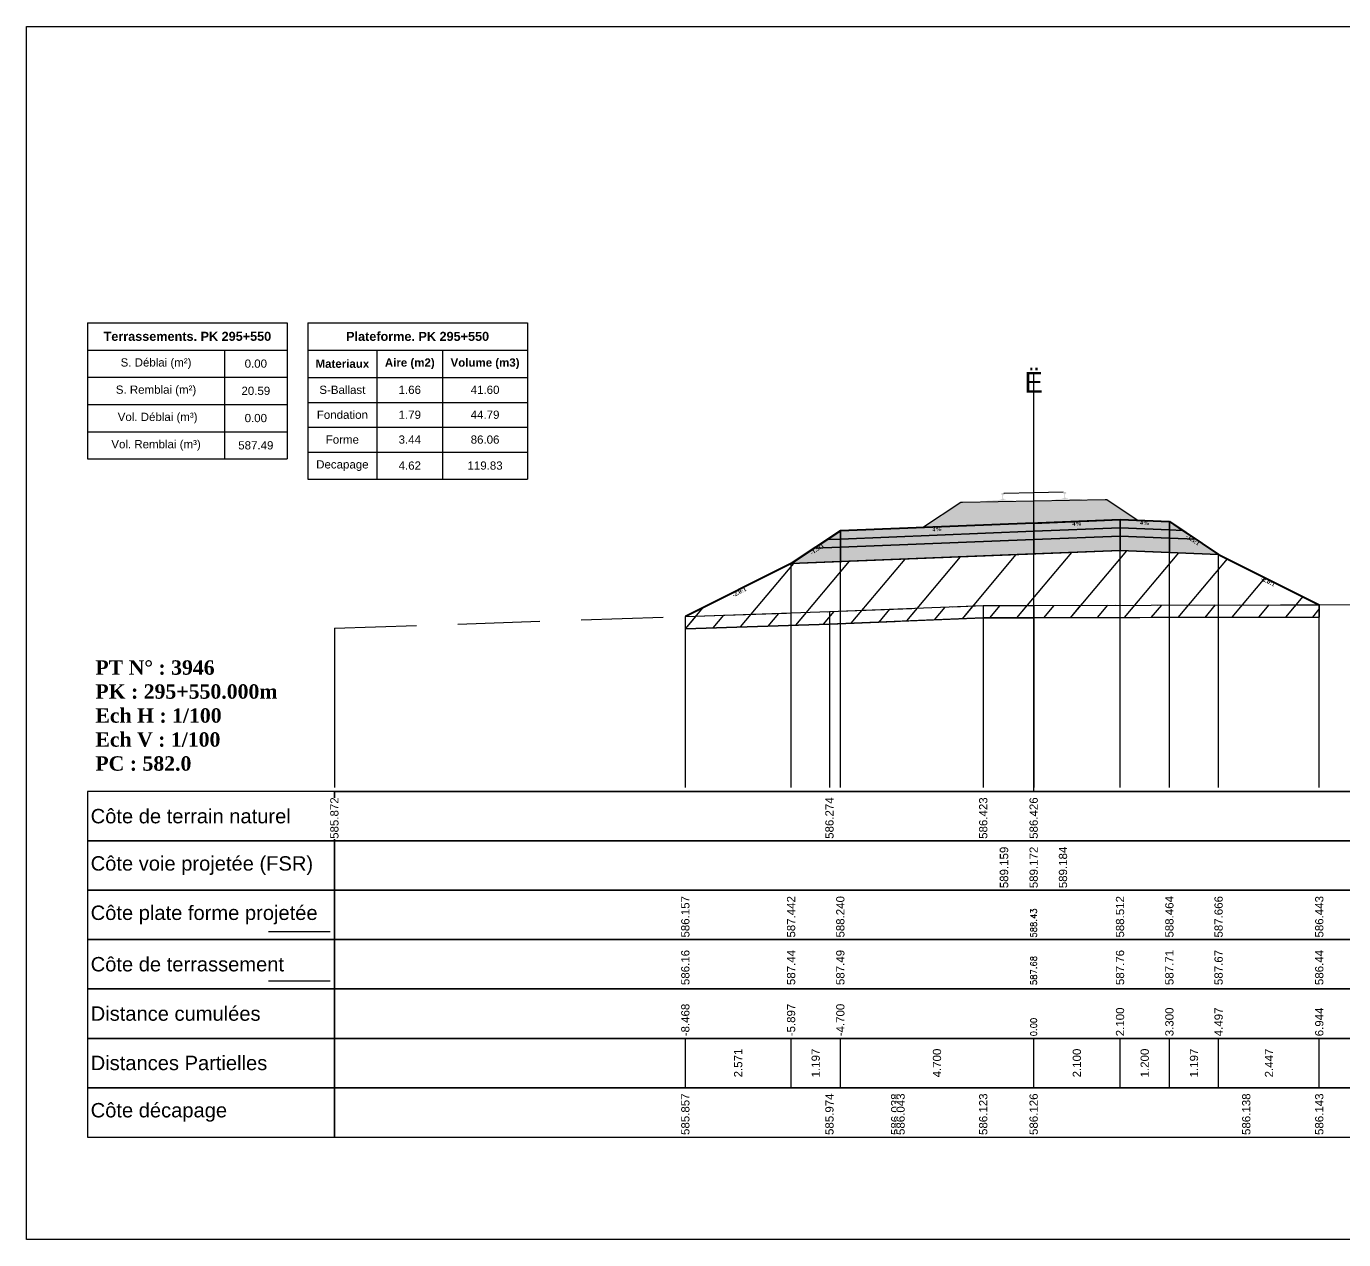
# Model space of a CAD drawing. Header units: millimetres. Extents: x 2762 to 3076, y 916 to 3305.
# Drawn here: x 2873.89 to 2905.92, y 2775.79 to 2805.29 of the extents above; entities that cross this region are included whole.
import ezdxf

# ---------------------------------------------------------------- set-up
doc = ezdxf.new("R2010")
doc.units = ezdxf.units.MM
doc.header["$LTSCALE"] = 2
doc.linetypes.add('CACHE', pattern=[9.525, 6.35, -3.175])
doc.linetypes.add('DASHED', pattern=[0.75, 0.5, -0.25])
for name, color, linetype in [('C-ANNO-TABL', 1, 'Continuous'), ('C-ANNO-TABL-TEXT', 150, 'Continuous'), ('C-ANNO-TABL-TITL', 150, 'Continuous'), ('C-ANNO-TABL-TTBL', 5, 'Continuous'), ('C-ROAD-CORR', 5, 'Continuous'), ('C-ROAD-SCTN', 7, 'Continuous')]:
    doc.layers.add(name, color=color, linetype=linetype)
doc.styles.add('ARIAL', font='arial.ttf')
doc.styles.add('C3D_Etiquette', font='romans.shx')
doc.styles.add('C3D_Profil_Travers', font='romans.shx')
doc.styles.get("Standard").update_dxf_attribs({"font": 'arial.ttf'})

msp = doc.modelspace()

# ---------------------------------------------------------------- hatches: boundary and pattern name
at = {"linetype": 'Continuous', "lineweight": -3}
msp.add_hatch(color=254, dxfattribs=at).paths.add_polyline_path([(2897.169, 2793.551), (2897.166, 2793.736), (2897.28, 2793.759), (2897.628, 2793.765), (2897.628, 2793.77), (2897.554, 2793.769), (2897.554, 2793.779), (2897.555, 2793.78), (2897.556, 2793.781), (2897.558, 2793.781), (2897.578, 2793.783), (2897.581, 2793.783), (2897.584, 2793.785), (2897.612, 2793.796), (2897.614, 2793.797), (2897.615, 2793.798), (2897.616, 2793.8), (2897.617, 2793.804), (2897.618, 2793.811), (2897.619, 2793.82), (2897.62, 2793.831), (2897.62, 2793.854), (2897.619, 2793.87), (2897.618, 2793.877), (2897.617, 2793.883), (2897.616, 2793.887), (2897.616, 2793.889), (2897.615, 2793.892), (2897.614, 2793.894), (2897.613, 2793.895), (2897.612, 2793.897), (2897.61, 2793.897), (2897.595, 2793.903), (2897.592, 2793.904), (2897.592, 2793.905), (2897.591, 2793.907), (2897.591, 2793.909), (2897.591, 2793.927), (2897.591, 2793.932), (2897.592, 2793.934), (2897.594, 2793.936), (2897.596, 2793.938), (2897.599, 2793.939), (2897.6, 2793.94), (2897.604, 2793.941), (2897.608, 2793.941), (2897.611, 2793.942), (2897.615, 2793.942), (2897.62, 2793.942), (2897.623, 2793.942), (2897.626, 2793.942), (2897.63, 2793.942), (2897.633, 2793.942), (2897.637, 2793.942), (2897.642, 2793.942), (2897.645, 2793.942), (2897.649, 2793.941), (2897.653, 2793.941), (2897.654, 2793.94), (2897.656, 2793.939), (2897.659, 2793.937), (2897.661, 2793.935), (2897.662, 2793.933), (2897.663, 2793.929), (2897.663, 2793.911), (2897.663, 2793.908), (2897.662, 2793.906), (2897.662, 2793.906), (2897.659, 2793.904), (2897.644, 2793.898), (2897.643, 2793.897), (2897.641, 2793.896), (2897.64, 2793.894), (2897.64, 2793.893), (2897.639, 2793.889), (2897.638, 2793.887), (2897.638, 2793.883), (2897.637, 2793.877), (2897.637, 2793.87), (2897.636, 2793.855), (2897.637, 2793.831), (2897.638, 2793.82), (2897.639, 2793.811), (2897.641, 2793.804), (2897.642, 2793.8), (2897.642, 2793.799), (2897.644, 2793.798), (2897.646, 2793.796), (2897.674, 2793.786), (2897.677, 2793.785), (2897.681, 2793.785), (2897.701, 2793.784), (2897.702, 2793.783), (2897.703, 2793.782), (2897.704, 2793.781), (2897.704, 2793.772), (2897.63, 2793.77), (2897.63, 2793.765), (2897.834, 2793.768), (2897.966, 2793.74), (2898.8, 2793.754), (2898.931, 2793.788), (2899.135, 2793.791), (2899.135, 2793.797), (2899.061, 2793.795), (2899.061, 2793.805), (2899.062, 2793.806), (2899.063, 2793.807), (2899.064, 2793.807), (2899.084, 2793.809), (2899.088, 2793.81), (2899.091, 2793.811), (2899.119, 2793.822), (2899.121, 2793.823), (2899.122, 2793.825), (2899.123, 2793.826), (2899.124, 2793.83), (2899.125, 2793.837), (2899.126, 2793.846), (2899.127, 2793.857), (2899.126, 2793.881), (2899.125, 2793.896), (2899.125, 2793.903), (2899.124, 2793.909), (2899.123, 2793.913), (2899.123, 2793.915), (2899.122, 2793.919), (2899.121, 2793.92), (2899.12, 2793.922), (2899.118, 2793.923), (2899.117, 2793.924), (2899.102, 2793.929), (2899.099, 2793.931), (2899.098, 2793.931), (2899.098, 2793.933), (2899.098, 2793.936), (2899.097, 2793.954), (2899.098, 2793.958), (2899.099, 2793.96), (2899.101, 2793.963), (2899.103, 2793.964), (2899.106, 2793.966), (2899.107, 2793.966), (2899.11, 2793.967), (2899.114, 2793.967), (2899.118, 2793.968), (2899.122, 2793.968), (2899.127, 2793.968), (2899.13, 2793.968), (2899.133, 2793.969), (2899.136, 2793.969), (2899.14, 2793.969), (2899.144, 2793.969), (2899.149, 2793.968), (2899.152, 2793.968), (2899.156, 2793.968), (2899.16, 2793.967), (2899.161, 2793.967), (2899.163, 2793.965), (2899.165, 2793.964), (2899.168, 2793.962), (2899.169, 2793.959), (2899.169, 2793.955), (2899.17, 2793.937), (2899.17, 2793.934), (2899.169, 2793.933), (2899.169, 2793.932), (2899.166, 2793.93), (2899.151, 2793.924), (2899.149, 2793.924), (2899.148, 2793.922), (2899.147, 2793.921), (2899.146, 2793.919), (2899.146, 2793.916), (2899.145, 2793.914), (2899.144, 2793.909), (2899.144, 2793.903), (2899.143, 2793.897), (2899.143, 2793.881), (2899.143, 2793.857), (2899.145, 2793.847), (2899.146, 2793.838), (2899.147, 2793.831), (2899.148, 2793.826), (2899.149, 2793.825), (2899.15, 2793.824), (2899.153, 2793.823), (2899.181, 2793.813), (2899.184, 2793.811), (2899.187, 2793.811), (2899.207, 2793.81), (2899.209, 2793.809), (2899.21, 2793.809), (2899.211, 2793.808), (2899.211, 2793.798), (2899.137, 2793.797), (2899.137, 2793.791), (2899.485, 2793.797), (2899.6, 2793.778), (2899.604, 2793.593)])
h = msp.add_hatch(dxfattribs=at)
h.set_pattern_fill('GRAVEL', color=252, scale=0.009, style=0)
h.set_pattern_definition([(228.0128, (2895.843941, 2793.332514), (-1.8288, -2.0574), [0.030755, -3.0447435]), (184.96974, (2895.823367, 2793.309654), (2.743199999, 0.228600013), [0.0527764, -5.2248644]), (132.51045, (2895.77079, 2793.305082), (2.286, -2.5146), [0.0372133, -3.684125]), (267.2737, (2895.681635, 2793.247932), (0.2286, 4.572), [0.0480604, -4.7579794]), (292.83365, (2895.679349, 2793.199926), (-1.143, 2.7432), [0.047127, -4.6655827]), (357.2737, (2895.697637, 2793.156492), (-4.572, 0.2286), [0.0480604, -4.7579794]), (37.69424, (2895.7456434, 2793.154206), (-2.9718, -2.286), [0.0635574, -6.2921804]), (72.25533, (2895.795935, 2793.193068), (1.6002, 5.0292), [0.0600048, -5.940473]), (121.42957, (2895.814223, 2793.250218), (-1.8288, 2.9718), [0.048223, -4.774099]), (175.23636, (2895.789077, 2793.291366), (2.5146, -0.2286), [0.055054, -2.697654]), (222.39744, (2895.7342134, 2793.295938), (-2.7432, -2.5146), [0.071197, -7.0485095]), (138.81407, (2895.90795, 2793.245646), (-1.6002, 1.3716), [0.0243004, -2.405751]), (171.46923, (2895.889661, 2793.261648), (2.9718, -0.4572), [0.0462314, -4.5769175]), (225, (2895.84394, 2793.2685), (-3e-17, -0.2286), [0.032329, -0.29096]), (203.1986, (2895.82794, 2793.295938), (1.143, 0.4572), [0.01741, -1.723556]), (291.8014, (2895.811937, 2793.28908), (-0.2286, 0.6858), [0.024621, -1.206428]), (30.9638, (2895.82108, 2793.26622), (0.6858, 0.4572), [0.039989, -1.292967]), (161.565, (2895.85537, 2793.286794), (0.4572, -0.2286), [0.028916, -0.693981]), (16.38954, (2895.67935, 2793.28908), (2.286, 0.6858), [0.040508, -4.0102944]), (70.34618, (2895.718211, 2793.30051), (-0.9144, -2.5146), [0.033984, -3.3643994]), (293.1986, (2895.85537, 2793.332514), (-0.4572, 1.143), [0.034819, -1.7061465]), (343.61046, (2895.869087, 2793.30051), (-2.286, 0.6858), [0.040508, -4.0102944]), (339.44395, (2895.67935, 2793.147348), (-1.143, 0.4572), [0.039063, -1.914096]), (294.77514, (2895.715925, 2793.133632), (-1.143, 2.5146), [0.0327305, -3.2403234]), (66.8014, (2895.857657, 2793.103914), (0.4572, 1.143), [0.034819, -1.7061465]), (17.35402, (2895.871373, 2793.135918), (-2.9718, -0.9144), [0.0383204, -3.793714]), (69.44395, (2895.745643, 2793.103914), (-0.4572, -1.143), [0.0195316, -1.933628]), (101.3099, (2895.84394, 2793.103914), (-0.2286, 0.9144), [0.011656, -1.1539795]), (165.9638, (2895.841655, 2793.115344), (0.6858, -0.2286), [0.047127, -0.895415]), (186.009, (2895.795935, 2793.126774), (2.286, 0.2286), [0.043674, -4.323723]), (303.69, (2895.82108, 2793.245646), (-0.2286, 0.4572), [0.032969, -0.79126]), (353.15723, (2895.839369, 2793.218214), (3.8862, -0.4572), [0.05756, -5.698441]), (60.9454, (2895.89652, 2793.211356), (-0.9144, -1.6002), [0.023536, -2.330045]), (90, (2895.90795, 2793.23193), (-0.2286, 0.2286), [0.013716, -0.214884]), (120.25644, (2895.791363, 2793.133632), (0.9144, -1.6002), [0.031758, -3.1440547]), (48.0128, (2895.775361, 2793.161064), (1.8288, 2.0574), [0.06151, -3.0139886]), (0, (2895.8165, 2793.20678), (0.2286, 0.2286), [0.059436, -0.169164]), (325.30485, (2895.875945, 2793.206784), (2.286, -1.6002), [0.036145, -3.5783385]), (254.0546, (2895.905663, 2793.18621), (-0.2286, -0.9144), [0.033285, -1.6309485]), (207.64598, (2895.896519, 2793.154206), (-4.3434, -2.286), [0.054193, -5.365122]), (175.42608, (2895.848513, 2793.12906), (-2.9718, 0.2286), [0.0573327, -5.675926])])
h.paths.add_polyline_path([(2895.679, 2793.104), (2896.608, 2793.723), (2896.652, 2793.723), (2900.114, 2793.784), (2900.158, 2793.784), (2900.916, 2793.278), (2900.48, 2793.296)])
h = msp.add_hatch(color=11, dxfattribs=at)
h.paths.add_polyline_path([(2901.68, 2793.048), (2901.68, 2793.248), (2901.999, 2793.035)])
h.paths.add_polyline_path([(2900.48, 2793.096), (2900.48, 2793.296), (2901.68, 2793.248), (2901.68, 2793.048)])
h.paths.add_polyline_path([(2898.38, 2793.012), (2898.38, 2793.212), (2900.48, 2793.296), (2900.48, 2793.096)])
h.paths.add_polyline_path([(2893.68, 2792.824), (2893.68, 2793.024), (2898.38, 2793.212), (2898.38, 2793.012)])
h.paths.add_polyline_path([(2893.36, 2792.811), (2893.68, 2793.024), (2893.68, 2792.824)])
h = msp.add_hatch(color=30, dxfattribs=at)
h.paths.add_polyline_path([(2901.68, 2792.848), (2901.68, 2793.048), (2901.999, 2793.035), (2902.318, 2792.822)])
h.paths.add_polyline_path([(2900.48, 2792.896), (2900.48, 2793.096), (2901.68, 2793.048), (2901.68, 2792.848)])
h.paths.add_polyline_path([(2898.38, 2792.812), (2898.38, 2793.012), (2900.48, 2793.096), (2900.48, 2792.896)])
h.paths.add_polyline_path([(2893.68, 2792.624), (2893.68, 2792.824), (2898.38, 2793.012), (2898.38, 2792.812)])
h.paths.add_polyline_path([(2893.041, 2792.598), (2893.36, 2792.811), (2893.68, 2792.824), (2893.68, 2792.624)])
h = msp.add_hatch(color=83, dxfattribs=at)
h.paths.add_polyline_path([(2901.68, 2792.498), (2901.68, 2792.848), (2902.318, 2792.822), (2902.876, 2792.45)])
h.paths.add_polyline_path([(2900.48, 2792.546), (2900.48, 2792.896), (2901.68, 2792.848), (2901.68, 2792.498)])
h.paths.add_polyline_path([(2898.38, 2792.462), (2898.38, 2792.812), (2900.48, 2792.896), (2900.48, 2792.546)])
h.paths.add_polyline_path([(2893.68, 2792.274), (2893.68, 2792.624), (2898.38, 2792.812), (2898.38, 2792.462)])
h.paths.add_polyline_path([(2892.483, 2792.226), (2893.041, 2792.598), (2893.68, 2792.624), (2893.68, 2792.274)])
h = msp.add_hatch(dxfattribs=at)
h.set_pattern_fill('_U', color=3, angle=50, style=0, pattern_type=0)
h.set_pattern_definition([(50, (2889.9121, 2790.6407), (-0.766044, 0.64279), [])])
h.paths.add_polyline_path([(2889.912, 2790.641), (2889.912, 2790.941), (2892.483, 2792.226), (2900.48, 2792.546), (2902.876, 2792.45), (2905.324, 2791.226), (2905.324, 2790.926), (2897.154, 2790.907), (2893.416, 2790.758)])
h = msp.add_hatch(dxfattribs=at)
h.set_pattern_fill('_U', color=150, scale=0.5, angle=50, style=0, pattern_type=0)
h.set_pattern_definition([(50, (2889.91207, 2790.64067), (-0.383022, 0.321394), [])])
h.paths.add_polyline_path([(2889.912, 2790.641), (2889.912, 2790.941), (2893.416, 2791.058), (2897.154, 2791.207), (2905.324, 2791.226), (2905.324, 2790.926), (2897.154, 2790.907), (2893.416, 2790.758)])

# ---------------------------------------------------------------- linework, layer by layer
at = {"color": 7, "linetype": 'Continuous', "lineweight": -3}
for p, q in [((2898.38, 2786.684), (2898.38, 2796.884)), ((2881.379, 2786.684), (2915.381, 2786.684)), ((2889.912, 2779.484), (2889.912, 2780.684)), ((2892.483, 2779.484), (2892.483, 2780.684)), ((2892.483, 2779.484), (2892.483, 2780.684)), ((2893.68, 2779.484), (2893.68, 2780.684)), ((2893.68, 2779.484), (2893.68, 2780.684)), ((2898.38, 2779.484), (2898.38, 2780.684)), ((2898.38, 2779.484), (2898.38, 2780.684)), ((2900.48, 2779.484), (2900.48, 2780.684)), ((2900.48, 2779.484), (2900.48, 2780.684)), ((2901.68, 2779.484), (2901.68, 2780.684)), ((2901.68, 2779.484), (2901.68, 2780.684)), ((2902.876, 2779.484), (2902.876, 2780.684)), ((2902.876, 2779.484), (2902.876, 2780.684)), ((2905.324, 2779.484), (2905.324, 2780.684))]:
    msp.add_line(p, q, dxfattribs=at)
at = {"color": 251, "linetype": 'Continuous', "lineweight": -3}
for p, q in [((2895.679, 2793.104), (2896.608, 2793.723)), ((2896.608, 2793.723), (2896.652, 2793.723)), ((2896.652, 2793.723), (2900.114, 2793.784)), ((2900.114, 2793.784), (2900.158, 2793.784)), ((2900.158, 2793.784), (2900.916, 2793.278)), ((2900.48, 2793.296), (2895.679, 2793.104)), ((2898.38, 2793.212), (2900.48, 2793.296)), ((2900.916, 2793.278), (2900.48, 2793.296)), ((2900.48, 2793.096), (2900.48, 2793.296)), ((2900.48, 2793.296), (2901.68, 2793.248)), ((2900.48, 2793.296), (2900.48, 2793.096)), ((2893.36, 2792.811), (2893.68, 2793.024)), ((2893.68, 2793.024), (2898.38, 2793.212)), ((2893.68, 2792.824), (2893.68, 2793.024)), ((2893.68, 2793.024), (2893.68, 2792.824)), ((2898.38, 2793.012), (2893.68, 2792.824)), ((2898.38, 2793.012), (2898.38, 2793.212)), ((2898.38, 2793.212), (2898.38, 2793.012)), ((2900.48, 2793.096), (2898.38, 2793.012)), ((2901.68, 2793.048), (2900.48, 2793.096)), ((2901.68, 2793.048), (2901.68, 2793.248)), ((2901.68, 2793.248), (2901.999, 2793.035)), ((2901.68, 2793.248), (2901.68, 2793.048)), ((2901.999, 2793.035), (2901.68, 2793.048)), ((2893.68, 2792.824), (2893.36, 2792.811))]:
    msp.add_line(p, q, dxfattribs=at)
at = {"color": 53, "linetype": 'Continuous', "lineweight": -3}
for p, q in [((2893.68, 2792.824), (2898.38, 2793.012)), ((2898.38, 2793.012), (2900.48, 2793.096)), ((2898.38, 2792.812), (2898.38, 2793.012)), ((2898.38, 2793.012), (2898.38, 2792.812)), ((2900.48, 2792.896), (2900.48, 2793.096)), ((2900.48, 2793.096), (2901.68, 2793.048)), ((2900.48, 2793.096), (2900.48, 2792.896)), ((2901.68, 2792.848), (2901.68, 2793.048)), ((2901.68, 2793.048), (2901.999, 2793.035)), ((2901.68, 2793.048), (2901.68, 2792.848)), ((2901.999, 2793.035), (2902.318, 2792.822)), ((2893.041, 2792.598), (2893.36, 2792.811)), ((2893.68, 2792.624), (2893.041, 2792.598)), ((2893.041, 2792.598), (2893.68, 2792.624)), ((2893.36, 2792.811), (2893.68, 2792.824)), ((2893.68, 2792.624), (2893.68, 2792.824)), ((2893.68, 2792.824), (2893.68, 2792.624)), ((2898.38, 2792.812), (2893.68, 2792.624)), ((2893.68, 2792.624), (2898.38, 2792.812)), ((2893.68, 2792.274), (2893.68, 2792.624)), ((2893.68, 2792.624), (2893.68, 2792.274)), ((2900.48, 2792.896), (2898.38, 2792.812)), ((2898.38, 2792.812), (2900.48, 2792.896)), ((2898.38, 2792.462), (2898.38, 2792.812)), ((2898.38, 2792.812), (2898.38, 2792.462)), ((2901.68, 2792.848), (2900.48, 2792.896)), ((2900.48, 2792.546), (2900.48, 2792.896)), ((2900.48, 2792.896), (2901.68, 2792.848)), ((2900.48, 2792.896), (2900.48, 2792.546)), ((2902.318, 2792.822), (2901.68, 2792.848)), ((2901.68, 2792.498), (2901.68, 2792.848)), ((2901.68, 2792.848), (2902.318, 2792.822)), ((2901.68, 2792.848), (2901.68, 2792.498)), ((2902.318, 2792.822), (2902.876, 2792.45)), ((2892.483, 2792.226), (2893.041, 2792.598)), ((2898.38, 2792.462), (2893.68, 2792.274)), ((2900.48, 2792.546), (2898.38, 2792.462)), ((2901.68, 2792.498), (2900.48, 2792.546)), ((2902.876, 2792.45), (2901.68, 2792.498)), ((2893.68, 2792.274), (2892.483, 2792.226))]:
    msp.add_line(p, q, dxfattribs=at)
at = {"color": 253, "linetype": 'Continuous', "lineweight": -3}
for p, q in [((2892.483, 2792.226), (2900.48, 2792.546)), ((2900.48, 2792.546), (2902.876, 2792.45)), ((2902.876, 2792.45), (2905.324, 2791.226)), ((2889.912, 2790.941), (2892.483, 2792.226)), ((2889.912, 2790.941), (2893.416, 2791.058)), ((2893.416, 2791.058), (2897.154, 2791.207)), ((2897.154, 2791.207), (2905.324, 2791.226)), ((2905.324, 2791.226), (2905.324, 2790.926)), ((2905.324, 2791.226), (2905.324, 2790.926)), ((2889.912, 2790.641), (2889.912, 2790.941)), ((2889.912, 2790.641), (2889.912, 2790.941)), ((2893.416, 2790.758), (2889.912, 2790.641)), ((2893.416, 2790.758), (2889.912, 2790.641)), ((2897.154, 2790.907), (2893.416, 2790.758)), ((2897.154, 2790.907), (2893.416, 2790.758)), ((2905.324, 2790.926), (2897.154, 2790.907)), ((2905.324, 2790.926), (2897.154, 2790.907))]:
    msp.add_line(p, q, dxfattribs=at)
at = {"color": 8, "linetype": 'CACHE', "lineweight": -3}
for p, q in [((2898.38, 2786.784), (2898.38, 2792.462)), ((2898.38, 2786.784), (2898.38, 2792.462)), ((2900.48, 2786.784), (2900.48, 2792.546)), ((2901.68, 2786.784), (2901.68, 2792.498)), ((2902.876, 2786.784), (2902.876, 2792.45)), ((2892.483, 2786.784), (2892.483, 2792.226)), ((2893.68, 2786.784), (2893.68, 2792.274)), ((2905.324, 2786.784), (2905.324, 2791.226)), ((2889.912, 2786.784), (2889.912, 2790.941))]:
    msp.add_line(p, q, dxfattribs=at)
at = {"color": 105, "linetype": 'DASHED', "lineweight": -3, "ltscale": 2}
for p, q in [((2881.38, 2790.656), (2893.416, 2791.058)), ((2893.416, 2791.058), (2897.154, 2791.207)), ((2897.154, 2791.207), (2898.38, 2791.21)), ((2898.38, 2791.21), (2911.137, 2791.24))]:
    msp.add_line(p, q, dxfattribs=at)
at = {"color": 98, "linetype": 'CACHE', "lineweight": -3}
for p, q in [((2893.416, 2791.058), (2893.416, 2786.784)), ((2897.154, 2791.207), (2897.154, 2786.784)), ((2898.38, 2791.21), (2898.38, 2786.784)), ((2881.38, 2790.656), (2881.38, 2786.784))]:
    msp.add_line(p, q, dxfattribs=at)
at = {"color": 6, "linetype": 'Continuous', "lineweight": -3}
for p, q in [((2889.912, 2790.641), (2893.416, 2790.758)), ((2893.416, 2790.758), (2895.013, 2790.821)), ((2895.013, 2790.821), (2895.145, 2790.827)), ((2895.145, 2790.827), (2897.154, 2790.907)), ((2897.154, 2790.907), (2898.38, 2790.91)), ((2898.38, 2790.91), (2903.549, 2790.922)), ((2903.549, 2790.922), (2905.324, 2790.926))]:
    msp.add_line(p, q, dxfattribs=at)
at = {"color": 154, "linetype": 'Continuous', "lineweight": -3}
msp.add_line((2879.779, 2783.284), (2881.279, 2783.284), dxfattribs=at)
at = {"color": 1, "linetype": 'Continuous', "lineweight": -3}
msp.add_line((2879.779, 2782.084), (2881.279, 2782.084), dxfattribs=at)
at = {"color": 7, "linetype": 'Continuous', "lineweight": -3}
for points in [[(2881.379, 2785.484), (2881.379, 2786.684), (2875.379, 2786.684), (2875.379, 2785.484)], [(2881.379, 2785.484), (2915.381, 2785.484), (2915.381, 2786.684), (2881.379, 2786.684)], [(2881.379, 2784.284), (2881.379, 2785.484), (2875.379, 2785.484), (2875.379, 2784.284)], [(2881.379, 2784.284), (2915.381, 2784.284), (2915.381, 2785.484), (2881.379, 2785.484)], [(2881.379, 2783.084), (2881.379, 2784.284), (2875.379, 2784.284), (2875.379, 2783.084)], [(2881.379, 2783.084), (2915.381, 2783.084), (2915.381, 2784.284), (2881.379, 2784.284)], [(2881.379, 2781.884), (2881.379, 2783.084), (2875.379, 2783.084), (2875.379, 2781.884)], [(2881.379, 2781.884), (2915.381, 2781.884), (2915.381, 2783.084), (2881.379, 2783.084)], [(2881.379, 2780.684), (2881.379, 2781.884), (2875.379, 2781.884), (2875.379, 2780.684)], [(2881.379, 2780.684), (2915.381, 2780.684), (2915.381, 2781.884), (2881.379, 2781.884)], [(2881.379, 2779.484), (2881.379, 2780.684), (2875.379, 2780.684), (2875.379, 2779.484)], [(2881.379, 2779.484), (2915.381, 2779.484), (2915.381, 2780.684), (2881.379, 2780.684)], [(2881.379, 2778.284), (2881.379, 2779.484), (2875.379, 2779.484), (2875.379, 2778.284)], [(2881.379, 2778.284), (2915.381, 2778.284), (2915.381, 2779.484), (2881.379, 2779.484)]]:
    msp.add_3dface(points, dxfattribs=at)
at = {"layer": 'C-ANNO-TABL', "color": 7, "linetype": 'Continuous', "lineweight": -3}
for p, q in [((2875.379, 2797.419), (2878.707, 2797.419)), ((2878.707, 2797.419), (2880.232, 2797.419)), ((2878.707, 2797.419), (2878.707, 2796.757)), ((2880.732, 2797.416), (2882.414, 2797.416)), ((2882.414, 2797.416), (2884.01, 2797.416)), ((2882.414, 2797.416), (2882.414, 2796.754)), ((2884.01, 2797.416), (2886.073, 2797.416)), ((2884.01, 2797.416), (2884.01, 2796.754)), ((2875.379, 2796.757), (2878.707, 2796.757)), ((2878.707, 2796.757), (2880.232, 2796.757)), ((2878.707, 2796.757), (2878.707, 2796.095)), ((2880.732, 2796.754), (2882.414, 2796.754)), ((2882.414, 2796.754), (2884.01, 2796.754)), ((2882.414, 2796.754), (2882.414, 2796.147)), ((2884.01, 2796.754), (2886.073, 2796.754)), ((2884.01, 2796.754), (2884.01, 2796.147)), ((2880.732, 2796.147), (2882.414, 2796.147)), ((2882.414, 2796.147), (2884.01, 2796.147)), ((2882.414, 2796.147), (2882.414, 2795.543)), ((2884.01, 2796.147), (2886.073, 2796.147)), ((2884.01, 2796.147), (2884.01, 2795.543)), ((2875.379, 2796.095), (2878.707, 2796.095)), ((2878.707, 2796.095), (2880.232, 2796.095)), ((2878.707, 2796.095), (2878.707, 2795.432)), ((2880.732, 2795.543), (2882.414, 2795.543)), ((2882.414, 2795.543), (2884.01, 2795.543)), ((2882.414, 2795.543), (2882.414, 2794.939)), ((2884.01, 2795.543), (2886.073, 2795.543)), ((2884.01, 2795.543), (2884.01, 2794.939)), ((2875.379, 2795.432), (2878.707, 2795.432)), ((2878.707, 2795.432), (2880.232, 2795.432)), ((2878.707, 2795.432), (2878.707, 2794.77)), ((2880.732, 2794.939), (2882.414, 2794.939)), ((2882.414, 2794.939), (2884.01, 2794.939)), ((2882.414, 2794.939), (2882.414, 2794.28)), ((2884.01, 2794.939), (2886.073, 2794.939)), ((2884.01, 2794.939), (2884.01, 2794.28))]:
    msp.add_line(p, q, dxfattribs=at)
at = {"layer": 'C-ANNO-TABL-TTBL', "color": 7, "linetype": 'Continuous', "lineweight": -3}
for p, q in [((2875.379, 2798.084), (2880.232, 2798.084)), ((2875.379, 2798.084), (2875.379, 2797.419)), ((2880.232, 2798.084), (2880.232, 2797.419)), ((2880.732, 2798.084), (2886.073, 2798.084)), ((2880.732, 2798.084), (2880.732, 2797.416)), ((2886.073, 2798.084), (2886.073, 2797.416)), ((2875.379, 2797.419), (2875.379, 2796.757)), ((2880.232, 2797.419), (2880.232, 2796.757)), ((2880.732, 2797.416), (2880.732, 2796.754)), ((2886.073, 2797.416), (2886.073, 2796.754)), ((2875.379, 2796.757), (2875.379, 2796.095)), ((2880.232, 2796.757), (2880.232, 2796.095)), ((2880.732, 2796.754), (2880.732, 2796.147)), ((2886.073, 2796.754), (2886.073, 2796.147)), ((2880.732, 2796.147), (2880.732, 2795.543)), ((2886.073, 2796.147), (2886.073, 2795.543)), ((2875.379, 2796.095), (2875.379, 2795.432)), ((2880.232, 2796.095), (2880.232, 2795.432)), ((2880.732, 2795.543), (2880.732, 2794.939)), ((2886.073, 2795.543), (2886.073, 2794.939)), ((2875.379, 2795.432), (2875.379, 2794.77)), ((2880.232, 2795.432), (2880.232, 2794.77)), ((2880.732, 2794.939), (2880.732, 2794.28)), ((2886.073, 2794.939), (2886.073, 2794.28)), ((2875.379, 2794.77), (2878.707, 2794.77)), ((2878.707, 2794.77), (2880.232, 2794.77)), ((2880.732, 2794.28), (2882.414, 2794.28)), ((2882.414, 2794.28), (2884.01, 2794.28)), ((2884.01, 2794.28), (2886.073, 2794.28))]:
    msp.add_line(p, q, dxfattribs=at)
at = {"layer": 'C-ROAD-CORR', "color": 1, "linetype": 'Continuous', "lineweight": 40}
for p, q in [((2898.38, 2793.212), (2900.48, 2793.296)), ((2900.48, 2793.296), (2901.68, 2793.248)), ((2893.68, 2793.024), (2892.483, 2792.226)), ((2898.38, 2793.212), (2893.68, 2793.024)), ((2901.68, 2793.248), (2902.876, 2792.45)), ((2902.876, 2792.45), (2905.324, 2791.226)), ((2892.483, 2792.226), (2889.912, 2790.941))]:
    msp.add_line(p, q, dxfattribs=at)
at = {"layer": 'C-ROAD-CORR', "color": 102, "linetype": 'Continuous', "lineweight": -3, "ltscale": 0.5}
for p, q in [((2898.38, 2792.462), (2893.68, 2792.274)), ((2898.38, 2792.462), (2900.48, 2792.546)), ((2900.48, 2792.546), (2901.68, 2792.498)), ((2901.68, 2792.498), (2902.876, 2792.45)), ((2893.68, 2792.274), (2892.483, 2792.226))]:
    msp.add_line(p, q, dxfattribs=at)
at = {"layer": 'C-ROAD-SCTN', "color": 154, "linetype": 'Continuous', "lineweight": -3}
for p, q in [((2897.653, 2793.943), (2897.662, 2793.943)), ((2897.662, 2793.943), (2898.38, 2793.955)), ((2898.38, 2793.955), (2899.093, 2793.968)), ((2898.38, 2793.212), (2900.48, 2793.296)), ((2900.48, 2793.296), (2901.68, 2793.248)), ((2892.483, 2792.226), (2893.68, 2793.024)), ((2893.68, 2793.024), (2898.38, 2793.212)), ((2901.68, 2793.248), (2902.876, 2792.45)), ((2902.876, 2792.45), (2905.324, 2791.226)), ((2889.912, 2790.941), (2892.483, 2792.226))]:
    msp.add_line(p, q, dxfattribs=at)
at = {"layer": 'C-ROAD-SCTN', "color": 140, "linetype": 'Continuous', "lineweight": -3}
for p, q in [((2895.679, 2793.104), (2896.608, 2793.723)), ((2896.608, 2793.723), (2896.652, 2793.723)), ((2896.652, 2793.723), (2898.38, 2793.753)), ((2898.38, 2793.753), (2900.114, 2793.784)), ((2900.114, 2793.784), (2900.158, 2793.784)), ((2900.158, 2793.784), (2900.916, 2793.278))]:
    msp.add_line(p, q, dxfattribs=at)
at = {"layer": 'C-ROAD-SCTN', "color": 1, "linetype": 'Continuous', "lineweight": -3}
for p, q in [((2893.68, 2792.274), (2898.38, 2792.462)), ((2898.38, 2792.462), (2900.48, 2792.546)), ((2900.48, 2792.546), (2901.68, 2792.498)), ((2901.68, 2792.498), (2902.876, 2792.45)), ((2902.876, 2792.45), (2905.324, 2791.226)), ((2889.912, 2790.941), (2892.483, 2792.226)), ((2892.483, 2792.226), (2893.68, 2792.274))]:
    msp.add_line(p, q, dxfattribs=at)

# ---------------------------------------------------------------- texts
at = {"color": 7, "linetype": 'Continuous', "lineweight": -3}
for s, insert, char_height, attachment_point, style in [('{\\fWingdings|b0|i0|c2|p0;Ë}', (2898.38, 2796.384), 0.5, 8, 'C3D_Profil_Travers'), ('{\\fTimes New Roman|b1|i0|c0|p18;PT N° : 3946\\PPK : 295+550.000m\\PEch H : 1/100\\PEch V : 1/100\\PPC : 582.0}', (2875.568, 2787.184), 0.35, 7, 'C3D_Profil_Travers'), ('{\\fArial|b0|i0|c0|p34;Côte de terrain naturel}', (2875.454, 2786.084), 0.35, 4, 'C3D_Etiquette'), ('{\\fArial|b0|i0|c0|p34;Côte plate forme projetée}', (2875.454, 2783.684), 0.35, 4, 'C3D_Etiquette'), ('{\\fArial|b0|i0|c0|p34;Côte de terrassement}', (2875.454, 2782.484), 0.35, 4, 'C3D_Etiquette'), ('{\\fArial|b0|i0|c0|p34;Distance cumulées}', (2875.454, 2781.284), 0.35, 4, 'C3D_Etiquette'), ('{\\fArial|b0|i0|c0|p34;Distances Partielles}', (2875.454, 2780.084), 0.35, 4, 'C3D_Etiquette'), ('{\\fArial|b0|i0|c0|p34;Côte décapage}', (2875.454, 2778.884), 0.35, 4, 'C3D_Etiquette')]:
    msp.add_mtext(s, dxfattribs=dict(at, insert=insert, char_height=char_height, attachment_point=attachment_point, style=style))
at = {"color": 7, "linetype": 'Continuous', "lineweight": -3, "char_height": 0.1, "attachment_point": 2, "style": 'C3D_Etiquette'}
for s, insert, width, rotation in [('{\\fTimes New Roman|b1|i0|c0|p18;4%}', (2899.43, 2793.25), 0.37094, 2.2906), ('{\\fTimes New Roman|b1|i0|c0|p18;4%}', (2901.079, 2793.268), 0.42071, 357.7094), ('{\\fTimes New Roman|b1|i0|c0|p18;4%}', (2896.03, 2793.114), 0.42071, 2.2906), ('{\\fTimes New Roman|b1|i0|c0|p18;-1.5:1}', (2893.083, 2792.622), 0.34598, 33.6901), ('{\\fTimes New Roman|b1|i0|c0|p18;-1.5:1}', (2902.276, 2792.846), 0.34598, 326.3099), ('{\\fTimes New Roman|b1|i0|c0|p18;-2.0:1}', (2891.199, 2791.58), 0.34598, 26.5651), ('{\\fTimes New Roman|b1|i0|c0|p18;-2.0:1}', (2904.098, 2791.835), 0.34598, 333.4349)]:
    msp.add_mtext(s, dxfattribs=dict(at, insert=insert, width=width, rotation=rotation))
at = {"color": 7, "linetype": 'Continuous', "lineweight": -3, "insert": (2875.454, 2784.884), "char_height": 0.35, "attachment_point": 4}
msp.add_mtext('{\\fArial|b0|i0|c0|p34;Côte voie projetée (FSR)}', dxfattribs=at)
at = {"color": 7, "linetype": 'Continuous', "lineweight": -3, "rotation": 90, "style": 'C3D_Profil_Travers'}
for s, insert, char_height, attachment_point in [('588.43', (2898.38, 2783.134), 0.15, 4), ('{\\fArial|b0|i0|c0|p34;586.16}', (2889.912, 2781.979), 0.2, 4), ('{\\fArial|b0|i0|c0|p34;587.44}', (2892.483, 2781.979), 0.2, 4), ('{\\fArial|b0|i0|c0|p34;587.49}', (2893.68, 2781.979), 0.2, 4), ('{\\fArial|b0|i0|c0|p34;587.76}', (2900.48, 2781.979), 0.2, 4), ('{\\fArial|b0|i0|c0|p34;587.71}', (2901.68, 2781.979), 0.2, 4), ('{\\fArial|b0|i0|c0|p34;587.67}', (2902.876, 2781.979), 0.2, 4), ('{\\fArial|b0|i0|c0|p34;586.44}', (2905.324, 2781.979), 0.2, 4), ('587.68', (2898.38, 2781.979), 0.15, 4), ('0.00', (2898.38, 2780.734), 0.15, 4), ('{\\fArial|b0|i0|c0|p34;2.571}', (2891.197, 2780.084), 0.2, 5), ('{\\fArial|b0|i0|c0|p34;1.197}', (2893.081, 2780.084), 0.2, 5), ('{\\fArial|b0|i0|c0|p34;4.700}', (2896.03, 2780.084), 0.2, 5), ('{\\fArial|b0|i0|c0|p34;2.100}', (2899.43, 2780.084), 0.2, 5), ('{\\fArial|b0|i0|c0|p34;1.200}', (2901.08, 2780.084), 0.2, 5), ('{\\fArial|b0|i0|c0|p34;1.197}', (2902.278, 2780.084), 0.2, 5), ('{\\fArial|b0|i0|c0|p34;2.447}', (2904.1, 2780.084), 0.2, 5)]:
    msp.add_mtext(s, dxfattribs=dict(at, insert=insert, char_height=char_height, attachment_point=attachment_point))
at = {"layer": 'C-ANNO-TABL-TEXT', "color": 7, "linetype": 'Continuous', "lineweight": -3, "char_height": 0.2, "attachment_point": 5, "style": 'ARIAL'}
for s, insert in [('{\\fArial|b0|i0|c0|p34;\\C7;0.00}', (2879.469, 2797.088)), ('{\\fArial|b0|i0|c0|p34;\\C7;20.59}', (2879.469, 2796.426)), ('{\\fArial|b0|i0|c0|p34;\\C7;S-Ballast}', (2881.573, 2796.451)), ('{\\fArial|b0|i0|c0|p34;\\C7;1.66}', (2883.212, 2796.451)), ('{\\C18;\\c0;41.60}', (2885.042, 2796.451)), ('{\\fArial|b0|i0|c0|p34;\\C7;0.00}', (2879.469, 2795.764)), ('{\\fArial|b0|i0|c0|p34;\\C7;Fondation}', (2881.573, 2795.845)), ('{\\fArial|b0|i0|c0|p34;\\C7;1.79}', (2883.212, 2795.845)), ('{\\C18;\\c0;44.79}', (2885.042, 2795.845)), ('{\\fArial|b0|i0|c0|p34;\\C7;587.49}', (2879.469, 2795.101)), ('{\\fArial|b0|i0|c0|p34;\\C7;Forme}', (2881.573, 2795.241)), ('{\\fArial|b0|i0|c0|p34;\\C7;3.44}', (2883.212, 2795.241)), ('{\\C18;\\c0;86.06}', (2885.042, 2795.241)), ('{\\fArial|b0|i0|c0|p34;\\C7;Decapage}', (2881.573, 2794.609)), ('{\\fArial|b0|i0|c0|p34;\\C7;4.62}', (2883.212, 2794.609)), ('{\\C18;\\c0;119.83}', (2885.042, 2794.609))]:
    msp.add_mtext(s, dxfattribs=dict(at, insert=insert))
at = {"layer": 'C-ANNO-TABL-TITL', "color": 7, "linetype": 'Continuous', "lineweight": -3, "attachment_point": 5, "style": 'ARIAL'}
for s, insert, char_height in [('{\\fArial|b1|i0|c0|p34;\\C7;Terrassements. PK 295+550}', (2877.805, 2797.751), 0.22), ('{\\fArial|b1|i0|c0|p34;\\C18;\\c0;Plateforme. PK 295+550}', (2883.402, 2797.75), 0.22), ('{\\fArial|b0|i0|c0|p34;\\C7;S. Déblai (m²) }', (2877.043, 2797.088), 0.2), ('{\\fArial|b1|i0|c0|p34;\\C7;Materiaux   }', (2881.573, 2797.085), 0.2), ('{\\fArial|b1|i0|c0|p34;\\C7;Aire (m2)}', (2883.212, 2797.085), 0.2), ('{\\fArial|b1|i0|c0|p34;\\C7;Volume (m3)}', (2885.042, 2797.085), 0.2), ('{\\fArial|b0|i0|c0|p34;\\C7;S. Remblai (m²) }', (2877.043, 2796.426), 0.2), ('{\\fArial|b0|i0|c0|p34;\\C7; Vol. Déblai (m³) }', (2877.043, 2795.764), 0.2), ('{\\fArial|b0|i0|c0|p34;\\C7;Vol. Remblai (m³)}', (2877.043, 2795.101), 0.2)]:
    msp.add_mtext(s, dxfattribs=dict(at, insert=insert, char_height=char_height))

# ---------------------------------------------------------------- next in the draw order: texts
at = {"color": 7, "linetype": 'Continuous', "lineweight": -3, "char_height": 0.2, "attachment_point": 4, "rotation": 90, "style": 'C3D_Profil_Travers', "bg_fill": 3, "box_fill_scale": 1.000375, "bg_fill_color": 256, "bg_fill_true_color": 13158600, "bg_fill_transparency": 0}
for s, insert, width in [('{\\fArial|b0|i0|c0|p34;585.872}', (2881.38, 2785.534), 0.99347), ('{\\fArial|b0|i0|c0|p34;586.274}', (2893.416, 2785.534), 0.99471), ('{\\fArial|b0|i0|c0|p34;586.423}', (2897.154, 2785.534), 0.99553), ('{\\fArial|b0|i0|c0|p34;586.426}', (2898.38, 2785.534), 0.99539), ('{\\fArial|b0|i0|c0|p34;589.159}', (2897.653, 2784.334), 0.99595), ('{\\fArial|b0|i0|c0|p34;589.172}', (2898.38, 2784.334), 0.99347), ('{\\fArial|b0|i0|c0|p34;589.184}', (2899.093, 2784.334), 0.99471), ('{\\fArial|b0|i0|c0|p34;586.157}', (2889.912, 2783.134), 0.99553), ('{\\fArial|b0|i0|c0|p34;587.442}', (2892.483, 2783.134), 0.99347), ('{\\fArial|b0|i0|c0|p34;588.240}', (2893.68, 2783.134), 0.99484), ('{\\fArial|b0|i0|c0|p34;588.512}', (2900.48, 2783.134), 0.99347), ('{\\fArial|b0|i0|c0|p34;588.464}', (2901.68, 2783.134), 0.99471), ('{\\fArial|b0|i0|c0|p34;587.666}', (2902.876, 2783.134), 0.99539), ('{\\fArial|b0|i0|c0|p34;586.443}', (2905.324, 2783.134), 0.99553), ('{\\fArial|b0|i0|c0|p34;\\C256;-8.468}', (2889.912, 2780.734), 0.77879), ('{\\fArial|b0|i0|c0|p34;\\C256;-5.897}', (2892.483, 2780.734), 0.77838), ('{\\fArial|b0|i0|c0|p34;\\C256;-4.700}', (2893.68, 2780.734), 0.77769), ('{\\fArial|b0|i0|c0|p34;\\C256;2.100}', (2900.48, 2780.734), 0.6844), ('{\\fArial|b0|i0|c0|p34;\\C256;3.300}', (2901.68, 2780.734), 0.68082), ('{\\fArial|b0|i0|c0|p34;\\C256;4.497}', (2902.876, 2780.734), 0.68978), ('{\\fArial|b0|i0|c0|p34;\\C256;6.944}', (2905.324, 2780.734), 0.68192), ('{\\fArial|b0|i0|c0|p34;585.857}', (2889.912, 2778.334), 0.99553), ('{\\fArial|b0|i0|c0|p34;585.974}', (2893.416, 2778.334), 0.99471), ('{\\fArial|b0|i0|c0|p34;586.038}', (2895.013, 2778.334), 0.99595), ('{\\fArial|b0|i0|c0|p34;586.123}', (2897.154, 2778.334), 0.99553), ('{\\fArial|b0|i0|c0|p34;586.126}', (2898.38, 2778.334), 0.99539), ('{\\fArial|b0|i0|c0|p34;586.138}', (2903.549, 2778.334), 0.99595), ('{\\fArial|b0|i0|c0|p34;586.143}', (2905.324, 2778.334), 0.99553)]:
    msp.add_mtext(s, dxfattribs=dict(at, insert=insert, width=width))

# ---------------------------------------------------------------- next in the draw order: texts
for s, insert, width in [('{\\fArial|b0|i0|c0|p34;589.159}', (2897.662, 2784.334), 0.99595), ('{\\fArial|b0|i0|c0|p34;586.043}', (2895.145, 2778.334), 0.99553)]:
    msp.add_mtext(s, dxfattribs=dict(at, insert=insert, width=width))

# ---------------------------------------------------------------- next in the draw order: linework, layer by layer
msp.add_lwpolyline([(2873.89, 2805.289), (2922.89, 2805.289), (2922.89, 2775.789), (2873.89, 2775.789)], close=True)

doc.saveas('drawing.dxf')
